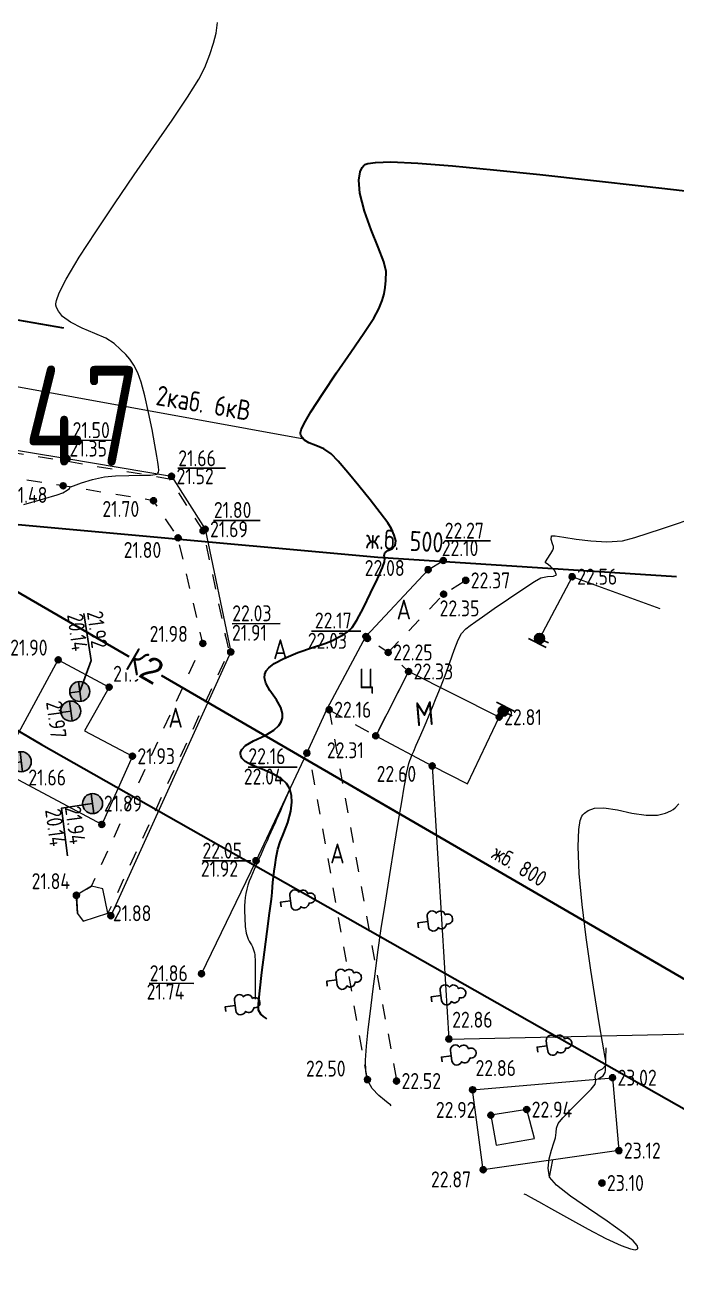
# Model space of a CAD drawing. Header units: metres. Extents: x 2491 to 4492, y 1184 to 2058.
# Drawn here: x 2603 to 2635.6, y 1569.6 to 1632.9 of the extents above; entities that cross this region are included whole.
import ezdxf

# ---------------------------------------------------------------- set-up
doc = ezdxf.new("R2010")
doc.units = ezdxf.units.M
doc.linetypes.add('g5_01_5x1_5', pattern=[1.5, 0.75, -0.75])
doc.linetypes.add('осеваяX2', pattern=[4, 2.5, -0.5, 0.5, -0.5])
for name, color, linetype, transparency in [('03_Здания и строения', 7, 'Continuous', 0.6), ('06_Инженерно-технические сооружения', 7, 'Continuous', 0.6), ('10_Границы покрытий и угодий', 7, 'Continuous', 0.6), ('13_Растительность', 7, 'Continuous', 0.6), ('14_Ограждения', 7, 'Continuous', 0.6), ('19_Горизонтали', 7, 'Continuous', 0.6), ('30_Канализация', 7, 'Continuous', 0.6), ('32_Теплосеть', 7, 'Continuous', 0.6), ('33_Газопровод', 7, 'Continuous', 0.6), ('38_Кабели высокого напряжения', 7, 'Continuous', 0.6), ('44_Крышки колодцев', 7, 'Continuous', 0.6), ('45_Номера колодцев', 7, 'Continuous', 0.6), ('61_Отметки высоты поверхности', 7, 'Continuous', 0.6)]:
    doc.layers.add(name, color=color, linetype=linetype, transparency=transparency)
for name, color, linetype, lineweight in [('Сети_Горизонтали.Вспомогательные', 1, 'Continuous', 9), ('Сети_Горизонтали.Основные', 1, 'Continuous', 30), ('Сети_К2', 40, 'Continuous', 30), ('Сети_К2.Метки', 40, 'Continuous', 30), ('Сети_Трасса', 1, 'осеваяX2', 30)]:
    doc.layers.add(name, color=color, linetype=linetype, lineweight=lineweight)
doc.styles.add('LIKE11', font='GOST_0.TTF')
doc.styles.add('LIKE14', font='GOST_0.TTF')
doc.styles.add('LIKE17', font='GOST_0.TTF')
doc.styles.add('LIKE32', font='GOST_0.TTF')
doc.styles.add('Line_GUGK', font='GOST_0.TTF')
doc.styles.get("Standard").update_dxf_attribs({"font": 'GOST_0.TTF'})
doc.linetypes.add('g5_119_1', pattern='A,4,-1,[31,GUGK_2005.shx,S=0.1,R=0,X=0,Y=0],0.35,[31,GUGK_2005.shx,S=0.08,R=0,X=0,Y=0],3.3,[31,GUGK_2005.shx,S=0.08,R=180,X=0,Y=0],0.35,[31,GUGK_2005.shx,S=0.1,R=180,X=0,Y=0],-1', length=10)
doc.linetypes.add('g5_122_g', pattern='A,1,-1,1.5,-0.4,["Г",Line_GUGK,S=1,R=0,X=0,Y=-0.5],-1.5,1.5,-1,4,-1,4,-1,3', length=20.9)
doc.linetypes.add('g5_122_k', pattern='A,1,-1,1.5,-0.4,["К",Line_GUGK,S=1,R=0,X=0,Y=-0.5],-1.5,1.5,-1,4,-1,4,-1,3', length=20.9)
doc.linetypes.add('g5_122_kl', pattern='A,1,-1,1.5,-0.4,["Кл",Line_GUGK,S=1,R=0,X=0,Y=-0.5],-2.4,1.5,-1,4,-1,4,-1,3', length=21.8)
doc.linetypes.add('g5_122_t', pattern='A,1,-1,1.5,-0.4,["Т",Line_GUGK,S=1,R=0,X=0,Y=-0.5],-1.5,1.5,-1,4,-1,4,-1,3', length=20.9)
doc.linetypes.add('g5_474_1a', pattern='A,1,-0.25,[28,GUGK_2005.shx,S=1,R=0,X=0,Y=0],-0.25,1', length=2.5)
doc.linetypes.add('g5_474_2a', pattern='A,1,-0.25,[27,GUGK_2005.shx,S=1,R=0,X=0,Y=0],-0.25,1', length=2.5)

# ---------------------------------------------------------------- blocks, each defined once
blk = doc.blocks.new('g5_474c_2')
h = blk.add_hatch(color=0)
edge = h.paths.add_edge_path()
edge.add_arc((0, 0), 0.25, 0, 360)
at = {"color": 0}
blk.add_line((0, -0.25), (0, -0.5), dxfattribs=at)
blk.add_lwpolyline([(0.25, -0.5), (0.25, 0.5)], dxfattribs=at)
blk.add_circle((0, 0), 0.25, dxfattribs=at)
blk = doc.blocks.new('g5_474c_1')
h = blk.add_hatch(color=0)
edge = h.paths.add_edge_path()
edge.add_arc((0, 0), 0.25, 0, 360)
at = {"color": 0}
blk.add_line((0, 0.25), (0, 0.5), dxfattribs=at)
blk.add_lwpolyline([(0.25, -0.5), (0.25, 0.5)], dxfattribs=at)
blk.add_circle((0, 0), 0.25, dxfattribs=at)
blk = doc.blocks.new('g5_388_1')
at = {"color": 0}
blk.add_lwpolyline([(0, 0.497), (0.257, 0.497, 0.798042), (0.365, 0.973, 0.636328), (0.231, 1.405, 0.533064), (0, 1.75, 0.533064), (-0.231, 1.405, 0.636328), (-0.365, 0.973, 0.798042), (-0.257, 0.497)], format="xyb", dxfattribs=at)
for points in [[(0, 0.497), (-0.257, 0.497)], [(0.25, 0), (0, 0), (0, 0.497)]]:
    blk.add_lwpolyline(points, dxfattribs=at)
blk = doc.blocks.new('g5_117t')
h = blk.add_hatch(color=255)
h.paths.add_polyline_path([(-0.038, -0.038), (-0.461, -0.038, 0.367426), (-0.038, -0.461)])
h.paths.add_polyline_path([(0.037, -0.461, 0.367426), (0.461, -0.038), (0.037, -0.038)])
h.paths.add_polyline_path([(0.461, 0.037, 0.921954), (-0.461, 0.037)])
at = {"color": 0}
for points in [[(-0.5, 0), (0.5, 0)], [(0, -0.5), (0, 0)]]:
    blk.add_lwpolyline(points, dxfattribs=at)
blk.add_circle((0, 0), 0.5, dxfattribs=at)
blk = doc.blocks.new('g5_330')
blk.add_hatch(color=0).paths.add_polyline_path([(0.15, 0, 1), (-0.15, 0, 1)])
at = {"color": 0}
blk.add_circle((0, 0), 0.15, dxfattribs=at)

msp = doc.modelspace()

# ---------------------------------------------------------------- linework, layer by layer
at = {"layer": '03_Здания и строения', "color": 7, "linetype": 'Continuous', "lineweight": 20, "flags": 128}
for points in [[(2620.562, 1597.354), (2623.389, 1595.845), (2625.161, 1594.95), (2626.744, 1598.286), (2622.212, 1600.575), (2620.562, 1597.354)], [(2626.328, 1578.36), (2626.601, 1576.862), (2628.511, 1577.197), (2628.121, 1578.641), (2626.328, 1578.36)]]:
    msp.add_lwpolyline(points, dxfattribs=at)
at = {"layer": '06_Инженерно-технические сооружения', "color": 7, "linetype": 'Continuous', "lineweight": 20, "flags": 128}
for points in [[(2606.851, 1592.916), (2601.678, 1595.662), (2604.672, 1601.159), (2607.219, 1599.787), (2605.984, 1597.608), (2608.385, 1596.333), (2606.851, 1592.916)], [(2605.579, 1589.367), (2605.643, 1588.456), (2605.926, 1588.071), (2607.158, 1588.47), (2606.903, 1589.692), (2606.341, 1589.82), (2605.579, 1589.367)]]:
    msp.add_lwpolyline(points, dxfattribs=at)
at = {"layer": '10_Границы покрытий и угодий', "color": 7, "linetype": 'Continuous', "lineweight": 20, "flags": 128}
for points in [[(2572.289, 1606.11), (2573.048, 1609.065), (2575.179, 1612.08), (2576.715, 1613.269), (2579.401, 1614.649), (2582.511, 1614.901), (2591.146, 1613.544), (2605.109, 1611.232)], [(2605.109, 1611.232), (2610.343, 1610.35), (2612.022, 1607.695), (2613.307, 1601.553), (2607.304, 1588.347)], [(2611.845, 1585.439), (2614.576, 1591.097), (2617.119, 1596.491), (2618.139, 1598.699), (2620.073, 1602.324), (2623.186, 1605.671), (2623.944, 1606.133)]]:
    msp.add_lwpolyline(points, dxfattribs=at)
at = {"layer": '10_Границы покрытий и угодий', "color": 7, "linetype": 'g5_01_5x1_5', "lineweight": 20, "flags": 128}
for points in [[(2572.443, 1606.17), (2573.157, 1609.002), (2575.254, 1611.959), (2576.815, 1613.196), (2579.537, 1614.585), (2582.575, 1614.741), (2591.089, 1613.372), (2605.044, 1611.118), (2610.229, 1610.227), (2611.92, 1607.617), (2613.212, 1601.587), (2607.158, 1588.47)], [(2605.643, 1588.456), (2605.579, 1589.367), (2606.341, 1589.82), (2611.91, 1601.979), (2610.669, 1607.267), (2609.439, 1609.127), (2604.917, 1609.873), (2590.836, 1612.08), (2582.329, 1613.542), (2580.03, 1613.616), (2577.666, 1612.349), (2576.308, 1611.22), (2574.391, 1608.957), (2573.504, 1606.157)], [(2621.185, 1601.528), (2623.962, 1604.447), (2625.071, 1605.135)], [(2618.235, 1598.659), (2620.562, 1597.354), (2622.212, 1600.575), (2621.185, 1601.528), (2620.147, 1602.233)], [(2618.235, 1598.659), (2621.606, 1580.068)], [(2620.15, 1580.138), (2617.256, 1596.4)]]:
    msp.add_lwpolyline(points, dxfattribs=at)
at = {"layer": '14_Ограждения', "color": 7, "linetype": 'g5_474_1a', "lineweight": 20, "flags": 128}
for points in [[(2634.804, 1603.716), (2630.394, 1605.321), (2628.766, 1602.229)], [(2626.744, 1598.286), (2626.939, 1598.583)], [(2623.389, 1595.845), (2624.227, 1582.172), (2640.294, 1582.515), (2656.713, 1582.976), (2659.354, 1589.198)]]:
    msp.add_lwpolyline(points, dxfattribs=at)
at = {"layer": '14_Ограждения', "color": 7, "linetype": 'g5_474_2a', "lineweight": 20, "flags": 128}
msp.add_lwpolyline([(2625.942, 1575.627), (2625.414, 1579.63), (2632.416, 1580.234), (2632.736, 1576.585), (2625.942, 1575.627)], dxfattribs=at)
at = {"layer": '19_Горизонтали', "color": 32, "linetype": 'Continuous', "lineweight": 20, "flags": 128}
for points, elevation in [([(2613.105, 1602.136), (2613.036, 1602.41)], 22), ([(2629.271, 1575.254), (2629.432, 1576.119)], 23)]:
    msp.add_lwpolyline(points, dxfattribs=dict(at, elevation=elevation))
for points, elevation in [([(2616.265, 1594.679), (2615.889, 1593.815, -0.003689), (2615.125, 1592.094), (2615.003, 1591.824, 0.003145), (2614.309, 1590.265), (2614.309, 1590.265, 0.113168), (2614, 1588.631), (2614.032, 1587.799, 0.132531), (2614.286, 1586.983), (2614.286, 1586.983, -0.141295), (2614.525, 1586.166), (2614.532, 1584.166)], 22), ([(2631.693, 1580.172), (2631.872, 1580.277, 0.255353), (2632.058, 1580.589), (2632.101, 1581.738)], 23)]:
    msp.add_lwpolyline(points, format="xyb", dxfattribs=dict(at, elevation=elevation))
at = {"layer": '30_Канализация', "color": 42, "linetype": 'g5_122_kl', "lineweight": 30, "flags": 128}
msp.add_lwpolyline([(2573.205, 1770.447), (2565.789, 1625.953), (2660.178, 1571.132), (2816.617, 1488.592), (2949.954, 1381.6), (3024.481, 1321.008), (3045.266, 1304.235), (3096.516, 1320.248), (3183.384, 1424.575), (3235.906, 1417.46), (3257.899, 1413.341), (3277.77, 1408.372)], dxfattribs=at)
at = {"layer": '30_Канализация', "color": 12, "linetype": 'g5_122_k', "lineweight": 30, "flags": 128}
msp.add_lwpolyline([(2579.766, 1607.93), (2591.234, 1600.707), (2595.289, 1608.604), (2620.671, 1606.294), (2635.628, 1605.332)], dxfattribs=at)
at = {"layer": '32_Теплосеть', "color": 5, "linetype": 'g5_122_t', "lineweight": 30, "flags": 128}
msp.add_lwpolyline([(2583.607, 1611.665), (2584.777, 1608.149), (2603.842, 1596.923), (2641.478, 1575.565), (2679.041, 1554.869), (2698.607, 1544.923), (2742.664, 1522.051), (2769.974, 1507.975), (2785.903, 1499.178), (2797.518, 1493.999), (2800.099, 1497.556)], dxfattribs=at)
at = {"layer": '33_Газопровод', "color": 132, "linetype": 'g5_122_g', "lineweight": 30, "flags": 128}
msp.add_lwpolyline([(2586.323, 1620.961), (2601.081, 1618.457), (2604.937, 1617.777)], dxfattribs=at)
at = {"layer": '38_Кабели высокого напряжения', "color": 1, "linetype": 'g5_119_1', "lineweight": 20, "flags": 128}
msp.add_lwpolyline([(2616.97, 1612.204), (2571.008, 1620.58), (2561.261, 1622.428), (2561.635, 1628.967), (2592.151, 1625.884)], dxfattribs=at)
at = {"layer": '45_Номера колодцев', "flags": 128}
for points in [[(2605.953, 1603.471), (2606.325, 1601.116), (2605.748, 1599.573)], [(2605.143, 1591.35), (2604.834, 1593.724), (2606.39, 1593.959)]]:
    msp.add_lwpolyline(points, dxfattribs=at)
at = {"layer": '61_Отметки высоты поверхности', "flags": 128}
for points in [[(2605.387, 1612.145), (2607.593, 1612.152)], [(2610.66, 1610.747), (2613.042, 1610.747)], [(2612.445, 1608.137), (2614.781, 1608.129)], [(2624.018, 1607.123), (2626.303, 1607.123)], [(2613.381, 1602.965), (2615.776, 1602.971)], [(2617.354, 1602.589), (2619.824, 1602.589)], [(2614.175, 1595.778), (2616.627, 1595.791)], [(2611.901, 1591.094), (2614.321, 1591.094)], [(2609.216, 1584.962), (2611.462, 1584.953)]]:
    msp.add_lwpolyline(points, dxfattribs=at)
at = {"layer": 'Сети_Горизонтали.Вспомогательные', "color": 42, "linetype": 'Continuous', "lineweight": 9, "flags": 128}
for points, elevation in [([(2602.956, 1608.929), (2603.933, 1609.222), (2604.62, 1609.426), (2604.907, 1609.516), (2605.123, 1609.65), (2605.229, 1609.731), (2605.268, 1609.815), (2605.43, 1609.878), (2605.837, 1610.02), (2606.388, 1610.186), (2606.982, 1610.321), (2607.544, 1610.375), (2608.213, 1610.392), (2608.868, 1610.396), (2609.298, 1610.408), (2609.524, 1610.43), (2609.614, 1610.453), (2609.637, 1610.469), (2609.662, 1610.497), (2609.694, 1610.558), (2609.71, 1610.661), (2609.694, 1610.82), (2609.659, 1611.057), (2609.615, 1611.348), (2609.512, 1611.929), (2609.366, 1612.695), (2609.193, 1613.544), (2609.007, 1614.369), (2608.823, 1615.066), (2608.657, 1615.532), (2608.457, 1615.913), (2608.264, 1616.206), (2608.052, 1616.454), (2607.797, 1616.704), (2607.473, 1616.999), (2607.06, 1617.259), (2606.496, 1617.501), (2605.873, 1617.758), (2605.28, 1618.058), (2604.89, 1618.349), (2604.678, 1618.609), (2604.585, 1618.804), (2604.555, 1618.91), (2604.549, 1618.977), (2604.58, 1619.158), (2604.722, 1619.538), (2605.072, 1620.223), (2605.722, 1621.313), (2606.548, 1622.595), (2607.488, 1623.996), (2608.48, 1625.442), (2609.461, 1626.862), (2610.367, 1628.182), (2611.137, 1629.329), (2611.708, 1630.231), (2612.016, 1630.814), (2612.266, 1631.475), (2612.448, 1632.033), (2612.572, 1632.544), (2612.647, 1633.064)], 21.5), ([(2621.343, 1578.828), (2621.299, 1578.873), (2621.195, 1578.964), (2621.007, 1579.113), (2620.724, 1579.341), (2620.381, 1579.695), (2620.128, 1580.152), (2620.062, 1580.544), (2620.059, 1581.11), (2620.106, 1581.821), (2620.191, 1582.651), (2620.302, 1583.571), (2620.426, 1584.554), (2620.551, 1585.572), (2620.674, 1586.518), (2620.845, 1587.7), (2621.049, 1589.029), (2621.268, 1590.417), (2621.488, 1591.774), (2621.692, 1593.012), (2621.864, 1594.042), (2621.988, 1594.775), (2622.048, 1595.122), (2622.11, 1595.466), (2622.164, 1595.746), (2622.218, 1595.966), (2622.268, 1596.118), (2622.316, 1596.236), (2622.379, 1596.384), (2622.464, 1596.582), (2622.595, 1596.881), (2622.756, 1597.254), (2622.935, 1597.671), (2623.082, 1598.02), (2623.236, 1598.388), (2623.404, 1598.793), (2623.591, 1599.249), (2623.802, 1599.772), (2624.033, 1600.38), (2624.267, 1601.032), (2624.491, 1601.648), (2624.691, 1602.153), (2624.855, 1602.47), (2625.072, 1602.717), (2625.292, 1602.879), (2625.574, 1603.074), (2625.91, 1603.314), (2626.498, 1603.724), (2627.212, 1604.215), (2627.924, 1604.695), (2628.508, 1605.076), (2628.837, 1605.266), (2629.167, 1605.333), (2629.458, 1605.346), (2629.611, 1605.419), (2629.534, 1605.608), (2629.332, 1605.816), (2629.199, 1605.93), (2629.113, 1605.979), (2629.047, 1606.029), (2629.141, 1606.194), (2629.326, 1606.477), (2629.436, 1606.65), (2629.46, 1606.741), (2629.471, 1606.834), (2629.421, 1606.967), (2629.347, 1607.187), (2629.361, 1607.362), (2629.551, 1607.367), (2629.984, 1607.301), (2630.6, 1607.203), (2631.337, 1607.114), (2632.132, 1607.073), (2632.923, 1607.12), (2633.531, 1607.289), (2634.865, 1607.719), (2636.847, 1608.382)], 22.5), ([(2627.977, 1574.427), (2628.077, 1574.378), (2628.308, 1574.258), (2628.718, 1574.036), (2629.362, 1573.676), (2630.262, 1573.17), (2631.195, 1572.654), (2632.082, 1572.188), (2632.845, 1571.83), (2633.311, 1571.662), (2633.551, 1571.623), (2633.649, 1571.647), (2633.678, 1571.675), (2633.691, 1571.718), (2633.653, 1571.831), (2633.454, 1572.06), (2632.977, 1572.455), (2632.151, 1573.046), (2631.212, 1573.685), (2630.317, 1574.309), (2629.618, 1574.853), (2629.271, 1575.254), (2629.19, 1575.705), (2629.239, 1576.169), (2629.359, 1576.605), (2629.488, 1576.973), (2629.565, 1577.231), (2629.59, 1577.494), (2629.609, 1577.705), (2629.692, 1577.941), (2629.931, 1578.233), (2630.384, 1578.697), (2630.905, 1579.214), (2631.344, 1579.66), (2631.557, 1579.915), (2631.578, 1580.096), (2631.549, 1580.259), (2631.576, 1580.433), (2631.723, 1580.571), (2631.917, 1580.675), (2632.065, 1580.842), (2632.091, 1581.071), (2632.036, 1581.321), (2631.978, 1581.629), (2631.915, 1582.015), (2631.769, 1582.887), (2631.565, 1584.127), (2631.334, 1585.62), (2631.102, 1587.251), (2630.9, 1588.903), (2630.754, 1590.46), (2630.692, 1591.806), (2630.724, 1592.654), (2630.804, 1593.117), (2630.887, 1593.329), (2630.939, 1593.404), (2631.02, 1593.488), (2631.201, 1593.617), (2631.512, 1593.727), (2631.989, 1593.748), (2632.659, 1593.644), (2633.377, 1593.486), (2634.106, 1593.372), (2634.673, 1593.379), (2635.076, 1593.474), (2635.33, 1593.592), (2635.452, 1593.669), (2635.553, 1593.748), (2635.734, 1593.939)], 23)]:
    msp.add_lwpolyline(points, dxfattribs=dict(at, elevation=elevation))
at = {"layer": 'Сети_Горизонтали.Основные', "color": 40, "linetype": 'Continuous', "lineweight": 30, "elevation": 22, "flags": 128}
msp.add_lwpolyline([(2615.111, 1583.166), (2615.09, 1583.186), (2615.039, 1583.229), (2614.946, 1583.301), (2614.815, 1583.42), (2614.693, 1583.621), (2614.699, 1583.928), (2614.764, 1584.592), (2614.869, 1585.497), (2614.997, 1586.524), (2615.13, 1587.556), (2615.25, 1588.477), (2615.341, 1589.167), (2615.383, 1589.51), (2615.405, 1589.791), (2615.418, 1590.014), (2615.444, 1590.294), (2615.48, 1590.571), (2615.527, 1590.888), (2615.587, 1591.255), (2615.662, 1591.682), (2615.773, 1592.044), (2615.959, 1592.499), (2616.16, 1593.018), (2616.318, 1593.572), (2616.372, 1594.024), (2616.352, 1594.357), (2616.302, 1594.573), (2616.265, 1594.679), (2616.218, 1594.78), (2616.095, 1594.963), (2615.851, 1595.193), (2615.446, 1595.437), (2614.885, 1595.675), (2614.356, 1595.886), (2614.023, 1596.069), (2613.86, 1596.233), (2613.805, 1596.36), (2613.796, 1596.431), (2613.801, 1596.515), (2613.861, 1596.669), (2614.052, 1596.867), (2614.442, 1597.097), (2615.023, 1597.374), (2615.46, 1597.63), (2615.715, 1597.865), (2615.831, 1598.05), (2615.868, 1598.152), (2615.89, 1598.258), (2615.892, 1598.464), (2615.81, 1598.764), (2615.594, 1599.15), (2615.269, 1599.616), (2615.066, 1599.981), (2615.001, 1600.255), (2615.018, 1600.438), (2615.049, 1600.53), (2615.088, 1600.606), (2615.208, 1600.755), (2615.476, 1600.967), (2615.958, 1601.23), (2616.671, 1601.523), (2617.396, 1601.774), (2618.011, 1601.978), (2618.396, 1602.133), (2618.698, 1602.289), (2618.94, 1602.409), (2619.159, 1602.553), (2619.392, 1602.778), (2619.626, 1603.14), (2619.952, 1603.757), (2620.311, 1604.493), (2620.645, 1605.213), (2620.898, 1605.782), (2621.011, 1606.065), (2621.015, 1606.232), (2620.991, 1606.371), (2621.021, 1606.516), (2621.175, 1606.631), (2621.389, 1606.721), (2621.544, 1606.877), (2621.569, 1607.119), (2621.495, 1607.403), (2621.354, 1607.725), (2621.167, 1608.011), (2620.789, 1608.52), (2620.285, 1609.169), (2619.723, 1609.873), (2619.167, 1610.546), (2618.682, 1611.105), (2618.336, 1611.465), (2617.959, 1611.722), (2617.574, 1611.888), (2617.223, 1612.026), (2616.997, 1612.158), (2616.874, 1612.292), (2616.819, 1612.404), (2616.801, 1612.469), (2616.799, 1612.52), (2616.835, 1612.667), (2616.982, 1612.99), (2617.319, 1613.579), (2617.909, 1614.498), (2618.604, 1615.525), (2619.319, 1616.562), (2619.968, 1617.508), (2620.466, 1618.265), (2620.726, 1618.732), (2620.879, 1619.142), (2620.983, 1619.482), (2621.045, 1619.804), (2621.074, 1620.157), (2621.079, 1620.594), (2620.965, 1621.091), (2620.688, 1621.818), (2620.336, 1622.689), (2620, 1623.62), (2619.767, 1624.525), (2619.714, 1625.173), (2619.783, 1625.586), (2619.891, 1625.816), (2619.966, 1625.916), (2620.011, 1625.953), (2620.163, 1626.012), (2620.545, 1626.068), (2621.32, 1626.086), (2622.675, 1626.029), (2624.409, 1625.894), (2626.464, 1625.697), (2628.785, 1625.451), (2631.317, 1625.169), (2634.003, 1624.867), (2636.788, 1624.557)], dxfattribs=at)
at = {"layer": 'Сети_К2', "color": 40, "linetype": 'Continuous', "lineweight": 30}
msp.add_line((2651.614, 1576.106), (2566.438, 1625.576), dxfattribs=at)
at = {"layer": 'Сети_Трасса', "color": 1, "linetype": 'осеваяX2', "lineweight": 30, "ltscale": 5, "flags": 128}
msp.add_lwpolyline([(3045.266, 1304.235), (3024.481, 1321.008), (2949.954, 1381.6), (2816.617, 1488.592), (2738.008, 1530.067), (2660.178, 1571.132), (2652.262, 1575.729), (2565.789, 1625.953)], dxfattribs=at)

# ---------------------------------------------------------------- block references
at = {"layer": '13_Растительность', "color": 92, "linetype": 'Continuous', "lineweight": 20, "rotation": 277.5631784342272}
for p in [(2615.802, 1589.031, 22.122), (2622.679, 1587.982, 22.527), (2618.109, 1585.064, 22.339), (2623.334, 1584.281, 22.5), (2613.034, 1583.79, 21.858), (2628.645, 1581.764, 22.851), (2623.849, 1581.269, 22.636)]:
    msp.add_blockref('g5_388_1', p, dxfattribs=at)
at = {"layer": '14_Ограждения', "color": 7, "linetype": 'Continuous', "lineweight": 20}
for name, p, rotation in [('g5_474c_1', (2628.766, 1602.229, 22.772), 243.3846932614299), ('g5_474c_2', (2626.939, 1598.583, 22.729), 63.38468142228442)]:
    msp.add_blockref(name, p, dxfattribs=dict(at, rotation=rotation))
at = {"layer": '44_Крышки колодцев', "color": 7, "linetype": 'Continuous', "lineweight": 20, "rotation": 277.5631784342272}
for p in [(2605.748, 1599.573, 21.917), (2605.297, 1598.591, 21.97), (2602.825, 1596.053, 21.915), (2606.39, 1593.959, 21.936)]:
    msp.add_blockref('g5_117t', p, dxfattribs=at)
at = {"layer": '61_Отметки высоты поверхности', "color": 7, "linetype": 'Continuous', "lineweight": 20}
for p in [(2605.109, 1611.232, 21.346), (2604.917, 1609.873, 21.483), (2610.343, 1610.35, 21.524), (2609.439, 1609.127, 21.702), (2611.92, 1607.617, 21.804), (2612.022, 1607.695, 21.686), (2610.669, 1607.267, 21.796), (2623.944, 1606.133, 22.102), (2623.186, 1605.671, 22.076), (2625.071, 1605.135, 22.367), (2630.394, 1605.321, 22.555), (2623.962, 1604.447, 22.354), (2620.073, 1602.324, 22.029), (2620.147, 1602.233, 22.174), (2611.91, 1601.979, 21.982), (2604.672, 1601.159, 21.898), (2613.307, 1601.553, 21.912), (2621.185, 1601.528, 22.25), (2622.212, 1600.575, 22.333), (2607.219, 1599.787, 21.905), (2618.235, 1598.659, 22.161), (2626.744, 1598.286, 22.809), (2620.562, 1597.354, 22.311), (2608.385, 1596.333, 21.93), (2617.119, 1596.491, 22.043), (2623.389, 1595.845, 22.605), (2606.851, 1592.916, 21.89), (2614.576, 1591.097, 21.915), (2605.579, 1589.367, 21.84), (2607.304, 1588.347, 21.705), (2611.845, 1585.439, 21.738), (2624.227, 1582.172, 22.86), (2620.15, 1580.138, 22.502), (2621.606, 1580.068, 22.524), (2632.416, 1580.234, 23.016), (2625.414, 1579.63, 22.861), (2626.328, 1578.36, 22.924), (2628.121, 1578.641, 22.936), (2632.736, 1576.585, 23.124), (2625.942, 1575.627, 22.869), (2631.889, 1574.961, 23.103)]:
    msp.add_blockref('g5_330', p, dxfattribs=at)

# ---------------------------------------------------------------- texts
at = {"color": 6, "linetype": 'ByBlock', "lineweight": 60, "insert": (2596.991, 1615.88), "char_height": 5, "attachment_point": 1}
msp.add_mtext_dynamic_manual_height_columns('21.47', width=3.08609, gutter_width=12.5, heights=[0], dxfattribs=at)
at = {"layer": '03_Здания и строения', "color": 7, "linetype": 'Continuous', "lineweight": 15, "style": 'LIKE14'}
msp.add_text('М', height=1.2, rotation=5, dxfattribs=at).set_placement((2622.581, 1597.823))
at = {"layer": '10_Границы покрытий и угодий', "color": 7, "linetype": 'Continuous', "lineweight": 15, "style": 'LIKE11'}
for s, p in [('А', (2621.609, 1603.176)), ('А', (2615.427, 1601.189)), ('Ц', (2619.719, 1599.725)), ('А', (2610.184, 1597.762)), ('А', (2618.284, 1590.964))]:
    msp.add_text(s, height=1, dxfattribs=at).set_placement(p)
at = {"layer": '30_Канализация', "color": 12, "linetype": 'Continuous', "lineweight": 15, "style": 'LIKE32'}
msp.add_text('ж.б. 500', height=1, rotation=356.9623, dxfattribs=at).set_placement((2620.058, 1606.733))
at = {"layer": '30_Канализация', "color": 42, "linetype": 'Continuous', "lineweight": 20, "style": 'LIKE11'}
msp.add_text('жб. 800', height=0.8, rotation=329.13802, dxfattribs=at).set_placement((2626.299, 1591.262, 12.164))
at = {"layer": '38_Кабели высокого напряжения', "color": 1, "linetype": 'Continuous', "lineweight": 20, "style": 'LIKE32'}
msp.add_text('2каб. 6кВ', height=1, rotation=350.35592, dxfattribs=at).set_placement((2609.516, 1613.923))
at = {"layer": '45_Номера колодцев', "color": 7, "linetype": 'Continuous', "lineweight": 15, "ltscale": 0.5, "style": 'LIKE17'}
for s, p in [('20.14', (2605.114, 1603.416)), ('21.92', (2606.105, 1603.547)), ('21.97', (2604.058, 1599.044)), ('20.14', (2604.011, 1593.643)), ('21.94', (2605.002, 1593.775))]:
    msp.add_text(s, height=0.8, rotation=277.56318, dxfattribs=at).set_placement(p)
at = {"layer": '61_Отметки высоты поверхности', "color": 7, "linetype": 'Continuous', "lineweight": 15, "ltscale": 0.5, "style": 'LIKE17'}
for s, p in [('21.50', (2605.391, 1612.26)), ('21.35', (2605.234, 1611.334)), ('21.66', (2610.68, 1610.85)), ('21.52', (2610.593, 1609.95)), ('21.48', (2602.205, 1609.014)), ('21.70', (2606.882, 1608.311)), ('21.80', (2612.461, 1608.26)), ('21.69', (2612.272, 1607.295)), ('22.27', (2624.018, 1607.226)), ('21.80', (2607.947, 1606.258)), ('22.10', (2623.869, 1606.35)), ('22.08', (2620.013, 1605.355)), ('22.56', (2630.644, 1604.921)), ('22.37', (2625.321, 1604.735)), ('22.03', (2613.381, 1603.087)), ('22.35', (2623.762, 1603.336)), ('22.17', (2617.517, 1602.727)), ('21.98', (2609.245, 1602.056)), ('21.91', (2613.369, 1602.113)), ('22.03', (2617.164, 1601.711)), ('21.90', (2602.268, 1601.368)), ('22.25', (2621.435, 1601.128)), ('21.90', (2607.42, 1600.06)), ('22.33', (2622.462, 1600.175)), ('22.16', (2618.485, 1598.259)), ('22.81', (2626.994, 1597.886)), ('21.93', (2608.635, 1595.933)), ('22.16', (2614.188, 1595.933)), ('22.31', (2618.12, 1596.23)), ('21.66', (2603.177, 1594.866)), ('22.04', (2613.962, 1594.912)), ('22.60', (2620.609, 1595.047)), ('21.89', (2606.957, 1593.56)), ('22.05', (2611.891, 1591.202)), ('21.92', (2611.81, 1590.296)), ('21.84', (2603.34, 1589.674)), ('21.88', (2607.408, 1588.07)), ('21.86', (2609.251, 1585.065)), ('21.74', (2609.096, 1584.144)), ('22.86', (2624.391, 1582.738)), ('22.50', (2617.074, 1580.29)), ('22.86', (2625.561, 1580.317)), ('22.52', (2621.856, 1579.668)), ('23.02', (2632.666, 1579.834)), ('22.92', (2623.575, 1578.223)), ('22.94', (2628.371, 1578.241)), ('23.12', (2632.986, 1576.185)), ('22.87', (2623.33, 1574.741)), ('23.10', (2632.139, 1574.561))]:
    msp.add_text(s, height=0.8, dxfattribs=at).set_placement(p)

# ---------------------------------------------------------------- next in the draw order: texts
at = {"layer": 'Сети_К2.Метки', "color": 40, "linetype": 'Continuous', "lineweight": 30, "insert": (2609.026, 1600.841, 18.978), "char_height": 1.25, "width": 1.60931, "attachment_point": 5, "rotation": 329.85194, "bg_fill": 3, "box_fill_scale": 1.1, "bg_fill_color": 256, "bg_fill_true_color": 13158600, "bg_fill_transparency": 0}
msp.add_mtext('К{\\fArial|b0|i0|c204|p34;2}', dxfattribs=at)

doc.saveas('drawing.dxf')
